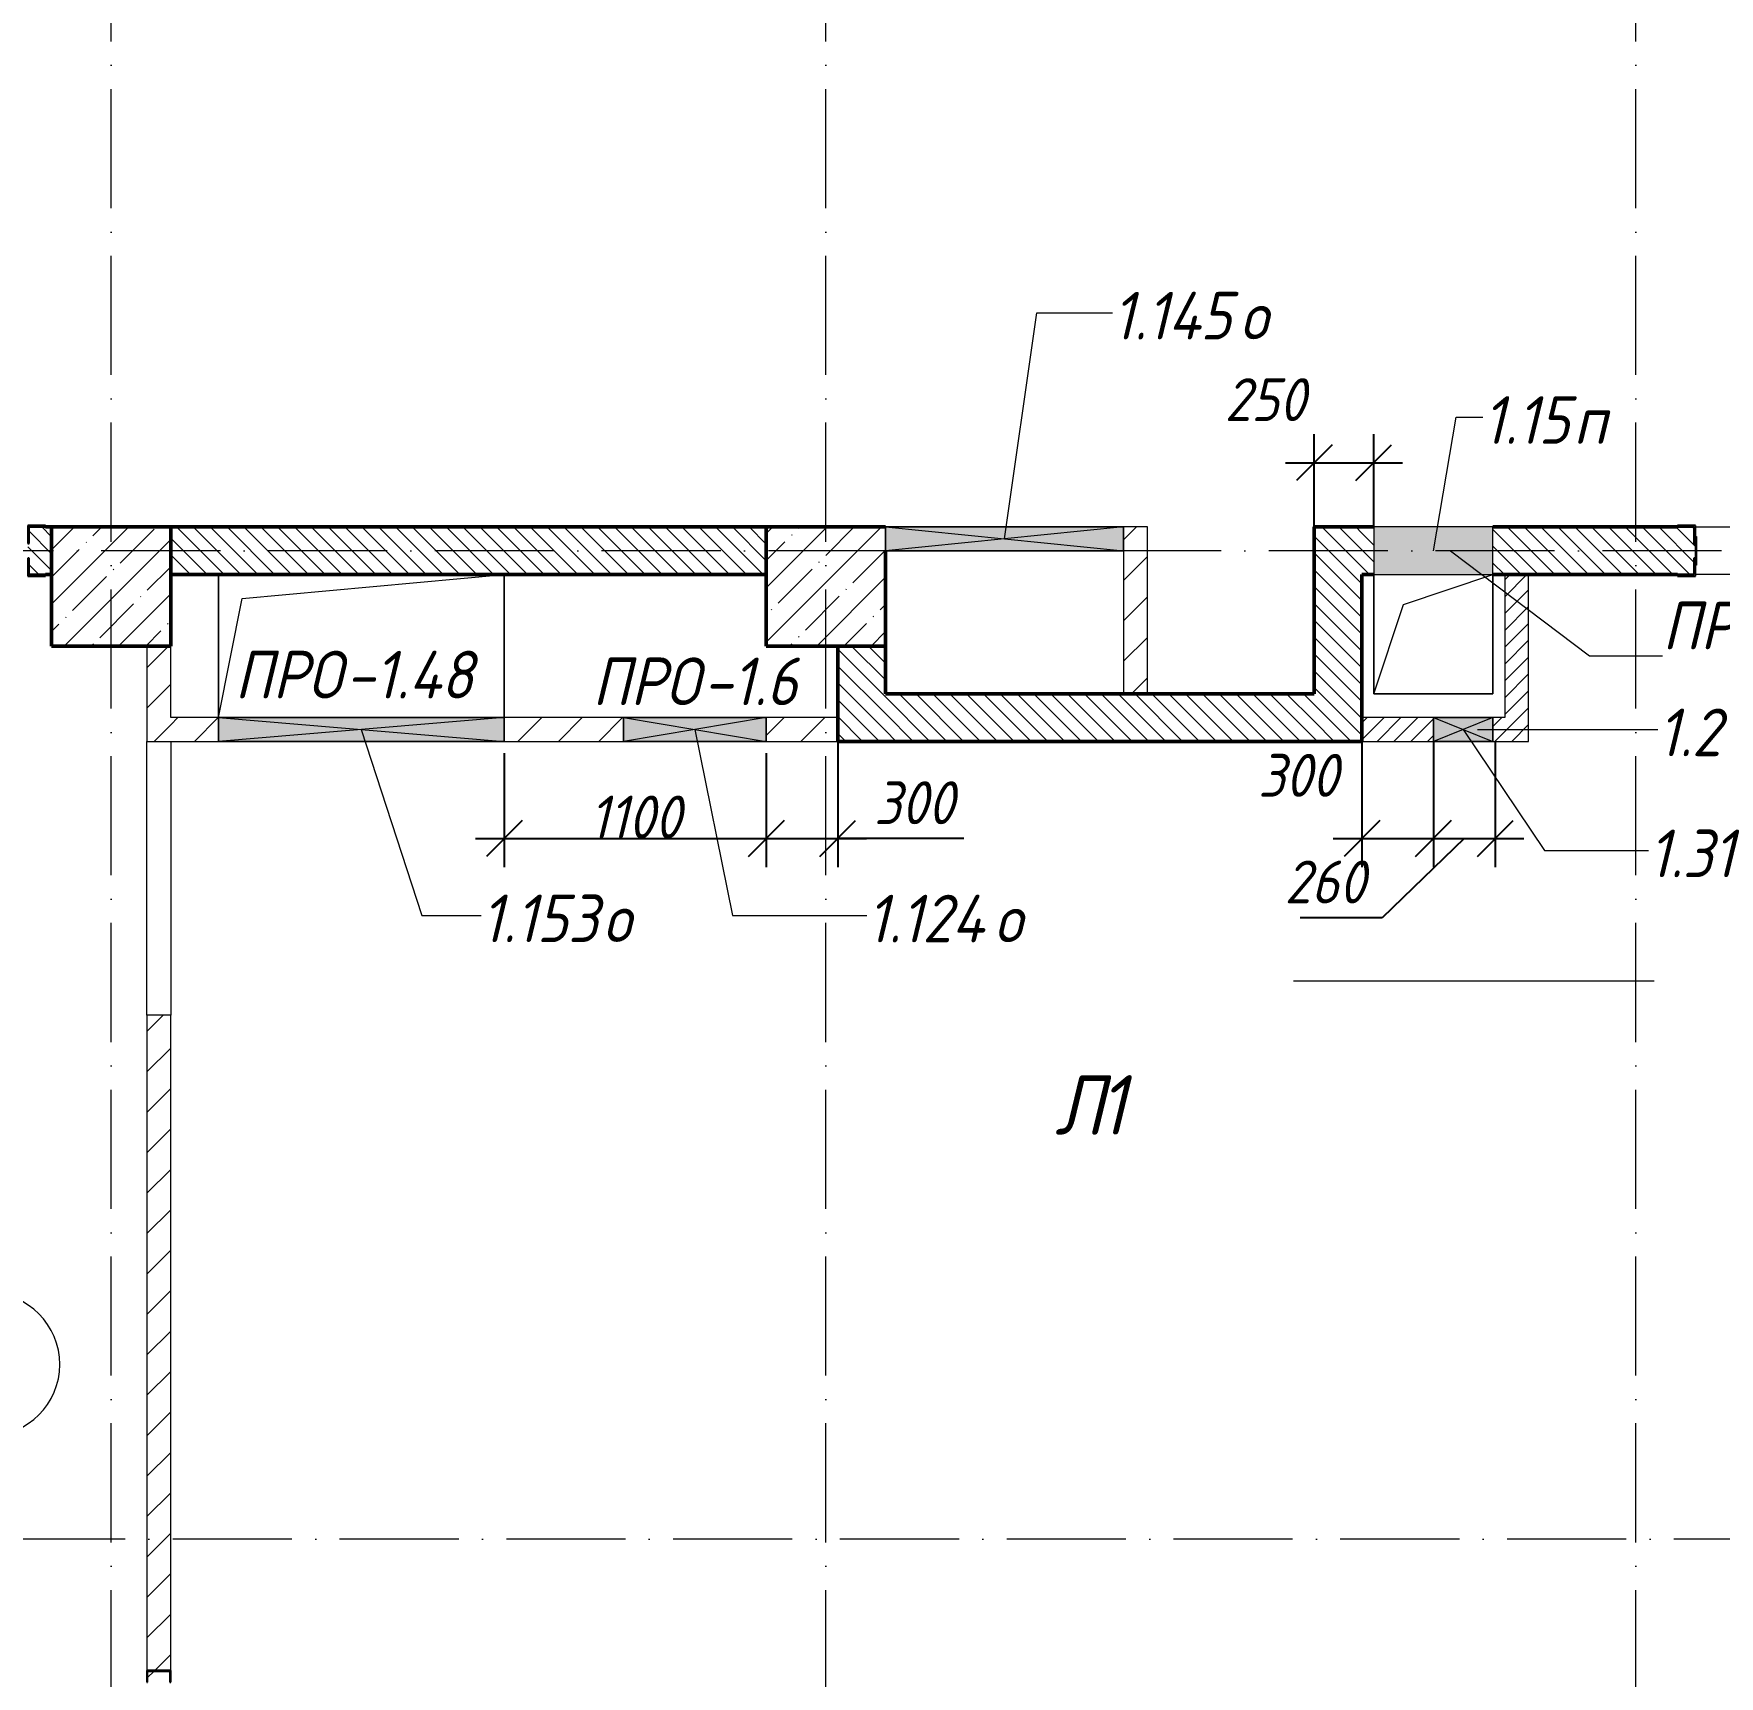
# Model space of a CAD drawing. Header units: millimetres. Extents: x -12989 to 629078, y -109036 to 555275.
# Drawn here: x 529738 to 536814, y 267148 to 274043 of the extents above; entities that cross this region are included whole.
import ezdxf

# ---------------------------------------------------------------- set-up
doc = ezdxf.new("R2010")
doc.units = ezdxf.units.MM
doc.linetypes.add('200_ШТРИХ_ш1п0_6_', pattern=[160, 100, -60])
doc.linetypes.add('50_200_ШТРИХ_1Т_ш5_п1_п1_', pattern=[700, 500, -100, 0, -100])
for name, color, linetype, lineweight in [('A-____-____-DIMS', 7, 'Continuous', 9), ('A-____-NOTE-TEXT', 7, 'Continuous', 9), ('A-DETL-GENF-OTLN', 7, 'Continuous', 9), ('A-FLOR-____-OTLN', 7, 'Continuous', 9), ('A-GENM-____-IDEN', 7, 'Continuous', 9), ('A-GENM-____-MCUT', 7, 'Continuous', 25), ('A-GENM-____-OTLN', 7, 'Continuous', 9), ('A-GENM-____-OTLN-1', 7, 'Continuous', 25), ('A-GLAZ-____-IDEN', 7, 'Continuous', 9), ('A-GLAZ-____-OTLN', 7, 'Continuous', 9), ('A-WALL-____-MCUT-2', 7, 'Continuous', 50), ('A-WALL-____-PATT-1', 7, 'Continuous', 9), ('A-WALL-FNSH-MCUT-1', 7, 'Continuous', 9), ('I-WALL-____-OTLN', 7, 'Continuous', 9), ('S-COLS-____-MCUT', 7, 'Continuous', 50), ('S-COLS-____-OTLN', 7, 'Continuous', 9), ('S-GRID-____-OTLN-1', 7, '50_200_ШТРИХ_1Т_ш5_п1_п1_', 9)]:
    doc.layers.add(name, color=color, linetype=linetype, lineweight=lineweight)
for name, color, linetype, lineweight, true_color in [('A-AREA-IDEN-1', 7, 'Continuous', 9, 0xaaaaaa), ('A-DETL-GENF-OTLN-4', 9, '200_ШТРИХ_ш1п0_6_', 9, 0x808080), ('A-DETL-GENF-OTLN-5', 7, 'Continuous', 5, 0xc0c0c0)]:
    doc.layers.add(name, color=color, linetype=linetype, lineweight=lineweight, true_color=true_color)
doc.styles.add('ISOCPEUR_I', font='isocpeui.ttf', dxfattribs={"width": 0.9, "height": 2.5})
doc.styles.add('ISOCPEUR_I_10', font='isocpeui.ttf', dxfattribs={"width": 0.9, "height": 180})
doc.styles.add('ISOCPEUR_I_9', font='isocpeui.ttf', dxfattribs={"width": 0.9, "height": 250})
doc.dimstyles.new('ISO-1_8_0_9К_СРЕДНИЙ_Кладочные_3', dxfattribs={"dimscale": 304.8, "dimtxt": 179.276612, "dimasz": 0.492126, "dimexe": 0.393701, "dimexo": 0, "dimgap": 0, "dimtad": 1, "dimdec": 3, "dimrnd": 0.001, "dimdsep": 46, "dimtxsty": 'ISOCPEUR_I_10', "dimblk1": 'OBLIQUE', "dimblk2": 'OBLIQUE', "dimsah": 1, "dimcen": 0.09, "dimdle": 0.393701, "dimazin": 0, "dimtfac": 1, "dimtdec": 4, "dimtix": 1, "dimtmove": 0, "dimatfit": 3, "dimfxl": 1, "dimtvp": 1, "dimtolj": 1, "dimtzin": 0, "dimarcsym": 2})
doc.dimstyles.new('ISO-1_8_0_9К_СРЕДНИЙ_Кладочные_4', dxfattribs={"dimscale": 304.8, "dimtxt": 179.276612, "dimasz": 0.492126, "dimexe": 0.393701, "dimexo": 0, "dimgap": 0, "dimtad": 1, "dimdec": 3, "dimrnd": 0.001, "dimdsep": 46, "dimtxsty": 'ISOCPEUR_I_10', "dimblk1": 'OBLIQUE', "dimblk2": 'OBLIQUE', "dimsah": 1, "dimcen": 0.09, "dimdle": 0.393701, "dimazin": 0, "dimtfac": 1, "dimtdec": 4, "dimtix": 1, "dimtmove": 1, "dimatfit": 3, "dimfxl": 1, "dimtvp": 1, "dimtolj": 1, "dimtzin": 0, "dimarcsym": 2})
pattern_1 = [(45, (513013.31, 265891.49), (-84.8528, 84.8528), [])]
pattern_2 = [(135, (513013.31, 265891.49), (-35.35534, -35.35534), [])]
pattern_3 = [(45, (513013.31, 265891.49), (-35.35534, 35.35534), [])]

# ---------------------------------------------------------------- blocks, each defined once
blk = doc.blocks.new('BSC_Колонна _Прямоугольная - 500х500-V79-АР1_План отверстий 1 этажа в осях 1-64_А-ГГ')
at = {"layer": 'S-COLS-____-OTLN'}
h = blk.add_hatch(dxfattribs=at)
h.set_pattern_fill('FP_111', color=256, style=0, pattern_type=2)
h.set_pattern_definition([(45, (-20050, -5831.04), (-114.0493, 114.0493), []), (45, (-19935.95, -5831.04), (-114.0493, 114.0493), [201.613, -40.323, 3.353, -36.97])])
h.paths.add_polyline_path([(-250, -250), (250, -250), (250, 250), (-250, 250), (-250, 150)], flags=0)
at = {"layer": 'S-COLS-____-MCUT'}
for p, q in [((250, 250), (-250, 250)), ((-250, 250), (-250, -250)), ((250, -250), (250, 150)), ((-250, -250), (250, -250))]:
    blk.add_line(p, q, dxfattribs=at)
blk = doc.blocks.new('BSC_Колонна _Прямоугольная - 500х500-V139-АР1_План отверстий 1 этажа в осях 1-64_А-ГГ')
at = {"layer": 'S-COLS-____-OTLN'}
h = blk.add_hatch(dxfattribs=at)
h.set_pattern_fill('FP_173', color=256, style=0, pattern_type=2)
h.set_pattern_definition([(45, (-17050, -5831.04), (-114.0493, 114.0493), []), (45, (-16935.95, -5831.04), (-114.0493, 114.0493), [201.612, -40.322, 3.353, -36.97])])
h.paths.add_polyline_path([(-250, -250), (250, -250), (250, 250), (-250, 250)], flags=0)
at = {"layer": 'S-COLS-____-MCUT'}
for p, q in [((250, 250), (-250, 250)), ((-250, 250), (-250, -250)), ((250, -250), (250, 250)), ((-250, -250), (250, -250))]:
    blk.add_line(p, q, dxfattribs=at)
blk = doc.blocks.new('Фахверк_СКБ_Уголок - 200_4010_1-27904659-АР1_План отверстий 1 этажа в осях 1-64_А-ГГ')
at = {"layer": 'A-GENM-____-MCUT'}
for p, q in [((125, 156), (50, 156)), ((50, 156), (50, 150)), ((50, 150), (119, 150)), ((119, 150), (119, 81)), ((125, 81), (125, 156)), ((119, 81), (125, 81)), ((125, 19), (119, 19)), ((119, 19), (119, -50)), ((125, -56), (125, 19)), ((119, -50), (50, -50)), ((50, -50), (50, -56)), ((50, -56), (125, -56))]:
    blk.add_line(p, q, dxfattribs=at)
blk = doc.blocks.new('154_Фахверк_СКБ_Швеллер - Тип_100_3600-28132032-АР1_План отверстий 1 этажа в осях 1-64_А-ГГ')
at = {"layer": 'A-GENM-____-MCUT'}
for p, q in [((175, 50), (125, 50)), ((125, 50), (125, -50)), ((128, 47), (175, 47)), ((128, -47), (128, 47)), ((175, 47), (175, 50)), ((125, -50), (175, -50)), ((175, -47), (128, -47)), ((175, -50), (175, -47))]:
    blk.add_line(p, q, dxfattribs=at)
blk = doc.blocks.new('154_Стойка_СКБ_Уголок - СМ-2530_200-28213945-АР1_План отверстий 1 этажа в осях 1-64_А-ГГ')
at = {"layer": 'A-GENM-____-MCUT'}
for p, q in [((125, 156), (125, 81)), ((200, 156), (125, 156)), ((131, 81), (131, 150)), ((131, 150), (200, 150)), ((200, 150), (200, 156)), ((125, 81), (131, 81)), ((131, 19), (125, 19)), ((125, 19), (125, -56)), ((131, -50), (131, 19)), ((125, -56), (200, -56)), ((200, -50), (131, -50)), ((200, -56), (200, -50))]:
    blk.add_line(p, q, dxfattribs=at)
blk = doc.blocks.new('Стойка_Влож_Полоса боковая - Полоса-28213942-АР1_План отверстий 1 этажа в осях 1-64_А-ГГ')
at = {"layer": 'A-GENM-____-OTLN'}
for p, q in [((-5, 60), (0, 60)), ((-5, -60), (-5, 60)), ((0, 31), (0, -31)), ((0, -60), (-5, -60))]:
    blk.add_line(p, q, dxfattribs=at)
blk = doc.blocks.new('AR_Отверстие Ниша - Лючок-32404542-АР1_План отверстий 1 этажа в осях 1-64_А-ГГ')
at = {"layer": 'A-GLAZ-____-OTLN'}
blk.add_hatch(color=256, dxfattribs=at).paths.add_polyline_path([(-250, 100), (-250, -100), (250, -100), (250, 100)], flags=0)
for p, q in [((250, 100), (-250, 100)), ((-250, 100), (-250, -100)), ((250, -100), (250, 100)), ((-250, -100), (250, -100))]:
    blk.add_line(p, q, dxfattribs=at)
blk = doc.blocks.new('AR_Отверстие прямоугольное _в плите_ - AR_Отверстие прямоугольное _в плите_-30459293-АР1_План отверстий 1 этажа в осях 1-64_А-ГГ')
at = {"layer": 'A-GENM-____-OTLN'}
for p, q in [((-250, 250), (-250, -250)), ((-125, 125), (250, 250)), ((250, -250), (250, 250)), ((-250, -250), (-125, 125)), ((-250, -250), (250, -250))]:
    blk.add_line(p, q, dxfattribs=at)
blk = doc.blocks.new('AR_Отверстие прямоугольное _в плите_ - AR_Отверстие прямоугольное _в плите_-30552548-АР1_План отверстий 1 этажа в осях 1-64_А-ГГ')
at = {"layer": 'A-GENM-____-OTLN'}
for p, q in [((-600, 300), (-600, -300)), ((-500, 200), (600, 300)), ((600, -300), (600, 300)), ((-600, -300), (-500, 200))]:
    blk.add_line(p, q, dxfattribs=at)
blk = doc.blocks.new('AR_Отверстие прямоугольное _в стене_ - AR_Отверстие прямоугольное _в стене__ОВ-36787214-АР1_План отверстий 1 этажа в осях 1-64_А-ГГ')
at = {"layer": 'A-GLAZ-____-OTLN'}
blk.add_hatch(color=256, dxfattribs=at).paths.add_polyline_path([(600, -50), (600, 50), (-600, 50), (-600, -50), (-440.3, -50)], flags=0)
at = {"layer": 'A-DETL-GENF-OTLN'}
for p, q in [((-600, -50), (-600, 50)), ((-600, 50), (600, 50)), ((600, 50), (-600, -50)), ((-600, 50), (600, -50)), ((600, 50), (-600, 50)), ((-600, 50), (-600, -50)), ((600, 50), (600, -50)), ((600, -50), (600, 50)), ((600, -50), (-600, -50)), ((-600, -50), (600, -50))]:
    blk.add_line(p, q, dxfattribs=at)
blk = doc.blocks.new('AR_Отверстие прямоугольное _в стене__БезПР - AR_Отверстие прямоугольное _в стене__БезПР-36428135-АР1_План отверстий 1 этажа в осях 1-64_А-ГГ')
at = {"layer": 'A-GLAZ-____-OTLN'}
blk.add_hatch(color=256, dxfattribs=at).paths.add_polyline_path([(125, -50), (125, 50), (-125, 50), (-125, -50)], flags=0)
at = {"layer": 'A-DETL-GENF-OTLN'}
for p, q in [((-125, -50), (-125, 50)), ((-125, 50), (125, 50)), ((125, 50), (-125, -50)), ((-125, 50), (125, -50)), ((125, 50), (-125, 50)), ((-125, 50), (-125, -50)), ((125, 50), (125, -50)), ((125, -50), (125, 50)), ((125, -50), (-125, -50)), ((-125, -50), (125, -50))]:
    blk.add_line(p, q, dxfattribs=at)
blk = doc.blocks.new('AR_Отверстие прямоугольное _в стене_ - AR_Отверстие прямоугольное _в стене__ОВ-36765318-АР1_План отверстий 1 этажа в осях 1-64_А-ГГ')
at = {"layer": 'A-GLAZ-____-OTLN'}
blk.add_hatch(color=256, dxfattribs=at).paths.add_polyline_path([(300, -50), (300, 50), (-300, 50), (-300, -50)], flags=0)
at = {"layer": 'A-DETL-GENF-OTLN'}
for p, q in [((-300, -50), (-300, 50)), ((-300, 50), (300, 50)), ((300, 50), (-300, -50)), ((-300, 50), (300, -50)), ((300, 50), (-300, 50)), ((-300, 50), (-300, -50)), ((300, 50), (300, -50)), ((300, -50), (300, 50)), ((300, -50), (-300, -50)), ((-300, -50), (300, -50))]:
    blk.add_line(p, q, dxfattribs=at)
blk = doc.blocks.new('AR_Отверстие прямоугольное _в стене__БезПР - AR_Отверстие прямоугольное _в стене__БезПР-36429236-АР1_План отверстий 1 этажа в осях 1-64_А-ГГ')
at = {"layer": 'A-GLAZ-____-OTLN'}
blk.add_hatch(color=256, dxfattribs=at).paths.add_polyline_path([(500, -50), (500, 50), (-500, 50), (-500, -50), (394.6, -50)], flags=0)
at = {"layer": 'A-DETL-GENF-OTLN'}
for p, q in [((-500, -50), (-500, 50)), ((-500, 50), (500, 50)), ((500, 50), (-500, -50)), ((-500, 50), (500, -50)), ((500, 50), (-500, 50)), ((-500, 50), (-500, -50)), ((500, 50), (500, -50)), ((500, -50), (500, 50)), ((500, -50), (-500, -50)), ((-500, -50), (500, -50))]:
    blk.add_line(p, q, dxfattribs=at)
at = {"layer": 'A-GLAZ-____-OTLN'}
blk.add_line((500, 50), (-500, 50), dxfattribs=at)
blk = doc.blocks.new('DET_L_Имитация разреза_ISO2-5 - Верх-36763467-АР1_План отверстий 1 этажа в осях 1-64_А-ГГ')
at = {"layer": 'A-DETL-GENF-OTLN-5'}
blk.add_line((143.1, 0), (1656.9, 0), dxfattribs=at)
blk = doc.blocks.new('_Oblique')
at = {"color": 0, "linetype": 'ByBlock', "lineweight": -2}
blk.add_line((-0.5, -0.5), (0.5, 0.5), dxfattribs=at)
blk = doc.blocks.new('*D5829')
at = {"layer": 'A-____-____-DIMS', "color": 0, "lineweight": -2, "transparency": 16777216}
for p, q in [((535113.3, 271972.5), (535113.3, 272362)), ((535363.3, 271975.6), (535363.3, 272362)), ((534993.3, 272242), (535483.3, 272242))]:
    blk.add_line(p, q, dxfattribs=at)
at = {"layer": 'Defpoints', "color": 0, "transparency": 16777216}
for p in [(535363.3, 272242), (535113.3, 271972.5), (535363.3, 271975.6)]:
    blk.add_point(p, dxfattribs=at)
at = {"layer": 'A-____-____-DIMS', "color": 0, "lineweight": -2, "transparency": 16777216, "xscale": 150, "yscale": 150, "zscale": 150, "rotation": 180}
blk.add_blockref('_Oblique', (535113.3, 272242), dxfattribs=at)
at = {"layer": 'A-____-____-DIMS', "color": 0, "lineweight": -2, "transparency": 16777216, "xscale": 150, "yscale": 150, "zscale": 150}
blk.add_blockref('_Oblique', (535363.3, 272242), dxfattribs=at)
at = {"layer": 'A-____-____-DIMS', "color": 0, "transparency": 16777216, "insert": (534737.3, 272597.1), "char_height": 180, "width": 409.578, "attachment_point": 1, "line_spacing_factor": 1.149209, "style": 'ISOCPEUR_I_10'}
blk.add_mtext('\\A1;250', dxfattribs=at)
blk = doc.blocks.new('*D5861')
at = {"layer": 'A-____-____-DIMS', "color": 0, "lineweight": -2, "transparency": 16777216}
for p, q in [((535313.3, 271072.5), (535313.3, 270544.7)), ((535613.3, 271072.5), (535613.3, 270544.7)), ((535193.3, 270664.7), (535733.3, 270664.7))]:
    blk.add_line(p, q, dxfattribs=at)
at = {"layer": 'Defpoints', "color": 0, "transparency": 16777216}
for p in [(535313.3, 271072.5), (535613.3, 271072.5), (535613.3, 270664.7)]:
    blk.add_point(p, dxfattribs=at)
at = {"layer": 'A-____-____-DIMS', "color": 0, "lineweight": -2, "transparency": 16777216, "xscale": 150, "yscale": 150, "zscale": 150, "rotation": 180}
blk.add_blockref('_Oblique', (535313.3, 270664.7), dxfattribs=at)
at = {"layer": 'A-____-____-DIMS', "color": 0, "lineweight": -2, "transparency": 16777216, "xscale": 150, "yscale": 150, "zscale": 150}
blk.add_blockref('_Oblique', (535613.3, 270664.7), dxfattribs=at)
at = {"layer": 'A-____-____-DIMS', "color": 0, "transparency": 16777216, "insert": (534877.9, 271019.8), "char_height": 180, "width": 409.578, "attachment_point": 1, "line_spacing_factor": 1.149209, "style": 'ISOCPEUR_I_10'}
blk.add_mtext('\\A1;300', dxfattribs=at)
blk = doc.blocks.new('*D5862')
at = {"layer": 'A-____-____-DIMS', "color": 0, "lineweight": -2, "transparency": 16777216}
for p, q in [((535613.3, 271072.5), (535613.3, 270544.7)), ((535873.3, 271072.5), (535873.3, 270544.7)), ((535743.3, 270664.7), (535398.4, 270332.3)), ((535493.3, 270664.7), (535993.3, 270664.7)), ((535398.4, 270332.3), (535054.3, 270332.3))]:
    blk.add_line(p, q, dxfattribs=at)
at = {"layer": 'Defpoints', "color": 0, "transparency": 16777216}
for p in [(535613.3, 271072.5), (535873.3, 271072.5), (535873.3, 270664.7)]:
    blk.add_point(p, dxfattribs=at)
at = {"layer": 'A-____-____-DIMS', "color": 0, "lineweight": -2, "transparency": 16777216, "xscale": 150, "yscale": 150, "zscale": 150, "rotation": 180}
blk.add_blockref('_Oblique', (535613.3, 270664.7), dxfattribs=at)
at = {"layer": 'A-____-____-DIMS', "color": 0, "lineweight": -2, "transparency": 16777216, "xscale": 150, "yscale": 150, "zscale": 150}
blk.add_blockref('_Oblique', (535873.3, 270664.7), dxfattribs=at)
at = {"layer": 'A-____-____-DIMS', "color": 0, "transparency": 16777216, "insert": (534988.9, 270572.3), "char_height": 180, "width": 409.578, "attachment_point": 1, "line_spacing_factor": 1.149209, "style": 'ISOCPEUR_I_10'}
blk.add_mtext('\\A1;260', dxfattribs=at)
blk = doc.blocks.new('*D5863')
at = {"layer": 'A-____-____-DIMS', "color": 0, "lineweight": -2, "transparency": 16777216}
for p, q in [((531713.3, 271022.5), (531713.3, 270544.7)), ((532813.3, 271022.5), (532813.3, 270544.7)), ((531593.3, 270664.7), (532933.3, 270664.7))]:
    blk.add_line(p, q, dxfattribs=at)
at = {"layer": 'Defpoints', "color": 0, "transparency": 16777216}
for p in [(531713.3, 271022.5), (532813.3, 271022.5), (532813.3, 270664.7)]:
    blk.add_point(p, dxfattribs=at)
at = {"layer": 'A-____-____-DIMS', "color": 0, "lineweight": -2, "transparency": 16777216, "xscale": 150, "yscale": 150, "zscale": 150, "rotation": 180}
blk.add_blockref('_Oblique', (531713.3, 270664.7), dxfattribs=at)
at = {"layer": 'A-____-____-DIMS', "color": 0, "lineweight": -2, "transparency": 16777216, "xscale": 150, "yscale": 150, "zscale": 150}
blk.add_blockref('_Oblique', (532813.3, 270664.7), dxfattribs=at)
at = {"layer": 'A-____-____-DIMS', "color": 0, "transparency": 16777216, "insert": (532263.3, 270754.7), "char_height": 180, "width": 463.361, "attachment_point": 5, "style": 'ISOCPEUR_I_10'}
blk.add_mtext('\\A1;1100', dxfattribs=at)
blk = doc.blocks.new('*D5864')
at = {"layer": 'A-____-____-DIMS', "color": 0, "lineweight": -2, "transparency": 16777216}
for p, q in [((533113.3, 271172.5), (533113.3, 270544.7)), ((532813.3, 271022.5), (532813.3, 270544.7)), ((532693.3, 270664.7), (533233.3, 270664.7)), ((533642.9, 270664.7), (533113.3, 270664.7))]:
    blk.add_line(p, q, dxfattribs=at)
at = {"layer": 'Defpoints', "color": 0, "transparency": 16777216}
for p in [(533113.3, 271172.5), (532813.3, 271022.5), (533113.3, 270664.7)]:
    blk.add_point(p, dxfattribs=at)
at = {"layer": 'A-____-____-DIMS', "color": 0, "lineweight": -2, "transparency": 16777216, "xscale": 150, "yscale": 150, "zscale": 150, "rotation": 180}
blk.add_blockref('_Oblique', (532813.3, 270664.7), dxfattribs=at)
at = {"layer": 'A-____-____-DIMS', "color": 0, "lineweight": -2, "transparency": 16777216, "xscale": 150, "yscale": 150, "zscale": 150}
blk.add_blockref('_Oblique', (533113.3, 270664.7), dxfattribs=at)
at = {"layer": 'A-____-____-DIMS', "color": 0, "transparency": 16777216, "insert": (533266, 270904.7), "char_height": 180, "width": 409.578, "attachment_point": 1, "line_spacing_factor": 1.149209, "style": 'ISOCPEUR_I_10'}
blk.add_mtext('\\A1;300', dxfattribs=at)
blk = doc.blocks.new('AAR_СКБ_Марка_помещения_1_5 ммп - Номер _ Площадь-27962135-АИ_План этажа_Стены_1')
at = {"layer": 'A-AREA-IDEN-1'}
for p, q in [((-2.987, 3), (3.013, 3)), ((-2.987, 0), (3.013, 0))]:
    blk.add_line(p, q, dxfattribs=at)
for centre, start, end in [((-2.987, 1.5), 90, 270), ((3.013, 1.5), 270, 90)]:
    blk.add_arc(centre, 1.5, start, end, dxfattribs=at)

msp = doc.modelspace()

# ---------------------------------------------------------------- hatches: boundary and pattern name
at = {"layer": 'A-WALL-____-PATT-1'}
h = msp.add_hatch(dxfattribs=at)
h.set_pattern_fill('FP_6', color=256, style=0, pattern_type=2)
h.set_pattern_definition(pattern_2)
h.paths.add_polyline_path([(529813.3109, 271772.5335), (529813.3109, 271972.5335), (529719.3109, 271972.5335), (529719.3109, 271903.5335), (529713.3109, 271903.5335), (529713.3109, 271841.5335), (529719.3109, 271841.5335), (529719.3109, 271772.5335), (529788.3109, 271772.5335)], flags=0)
h.paths.add_polyline_path([(528488.3109, 271772.5335), (528557.3109, 271772.5335), (528557.3109, 271841.5335), (528563.3109, 271841.5335), (528563.3109, 271903.5335), (528557.3109, 271903.5335), (528557.3109, 271972.5335), (528313.3109, 271972.5335), (528313.3109, 271772.5335)], flags=0)
h = msp.add_hatch(dxfattribs=at)
h.set_pattern_fill('FP_6', color=256, style=0, pattern_type=2)
h.set_pattern_definition(pattern_2)
h.paths.add_polyline_path([(532813.3109, 271772.5335), (532813.3109, 271972.5335), (530313.3109, 271972.5335), (530313.3109, 271772.5335), (530673.0037, 271772.5335)], flags=0)
h = msp.add_hatch(dxfattribs=at)
h.set_pattern_fill('FP_4', color=256, style=0, pattern_type=2)
h.set_pattern_definition(pattern_1)
h.paths.add_polyline_path([(534313.3109, 271872.5335), (534413.3109, 271872.5335), (534413.3109, 271972.5335), (534313.3109, 271972.5335)], flags=0)
h = msp.add_hatch(dxfattribs=at)
h.set_pattern_fill('FP_6', color=256, style=0, pattern_type=2)
h.set_pattern_definition(pattern_2)
h.paths.add_polyline_path([(535313.3109, 271072.5335), (535313.3109, 271972.5335), (535113.3109, 271972.5335), (535113.3109, 271072.5335)], flags=0)
h = msp.add_hatch(dxfattribs=at)
h.set_pattern_fill('FP_6', color=256, style=0, pattern_type=2)
h.set_pattern_definition(pattern_2)
h.paths.add_polyline_path([(538419.3109, 271772.5335), (538813.3109, 271772.5335), (538813.3109, 271972.5335), (538419.3109, 271972.5335), (538419.3109, 271903.5335), (538413.3109, 271903.5335), (538413.3109, 271841.5335), (538419.3109, 271841.5335), (538419.3109, 271775.5335)], flags=0)
h.paths.add_polyline_path([(536638.3109, 271772.5335), (536707.3109, 271772.5335), (536707.3109, 271841.5335), (536713.3109, 271841.5335), (536713.3109, 271903.5335), (536707.3109, 271903.5335), (536707.3109, 271972.5335), (535863.3109, 271972.5335), (535863.3109, 271772.5335)], flags=0)
h.paths.add_polyline_path([(535313.3109, 271772.5335), (535363.3109, 271772.5335), (535363.3109, 271972.5335), (535313.3109, 271972.5335)], flags=0)
h = msp.add_hatch(dxfattribs=at)
h.set_pattern_fill('FP_4', color=256, style=0, pattern_type=2)
h.set_pattern_definition(pattern_1)
h.paths.add_polyline_path([(534413.3109, 271272.5335), (534413.3109, 271872.5335), (534313.3109, 271872.5335), (534313.3109, 271272.5335)], flags=0)
h = msp.add_hatch(dxfattribs=at)
h.set_pattern_fill('FP_5', color=256, style=0, pattern_type=2)
h.set_pattern_definition(pattern_3)
h.paths.add_polyline_path([(536013.3109, 271072.5335), (536013.3109, 271772.5335), (535913.3109, 271772.5335), (535913.3109, 271072.5335)], flags=0)
h = msp.add_hatch(dxfattribs=at)
h.set_pattern_fill('FP_4', color=256, style=0, pattern_type=2)
h.set_pattern_definition(pattern_1)
h.paths.add_polyline_path([(530313.3109, 264472.5335), (530313.3109, 267122.5335), (530310.3109, 267122.5335), (530310.3109, 267169.5335), (530216.3109, 267169.5335), (530216.3109, 267122.5335), (530213.3109, 267122.5335), (530213.3109, 264472.5335)], flags=0)
h.paths.add_polyline_path([(530313.3109, 267172.5335), (530313.3109, 269922.5335), (530213.3109, 269922.5335), (530213.3109, 267172.5335), (530310.3109, 267172.5335)], flags=0)
h.paths.add_polyline_path([(530213.3109, 271072.5335), (530313.3109, 271072.5335), (530313.3109, 271472.5335), (530213.3109, 271472.5335)], flags=0)
h = msp.add_hatch(dxfattribs=at)
h.set_pattern_fill('FP_6', color=256, style=0, pattern_type=2)
h.set_pattern_definition(pattern_2)
h.paths.add_polyline_path([(533313.3109, 271072.5335), (533313.3109, 271472.5335), (533113.3109, 271472.5335), (533113.3109, 271072.5335)], flags=0)
h = msp.add_hatch(dxfattribs=at)
h.set_pattern_fill('FP_6', color=256, style=0, pattern_type=2)
h.set_pattern_definition(pattern_2)
h.paths.add_polyline_path([(535113.3109, 271072.5335), (535113.3109, 271272.5335), (533313.3109, 271272.5335), (533313.3109, 271072.5335), (534207.9323, 271072.5335)], flags=0)
h = msp.add_hatch(dxfattribs=at)
h.set_pattern_fill('FP_4', color=256, style=0, pattern_type=2)
h.set_pattern_definition(pattern_1)
h.paths.add_polyline_path([(533113.3109, 271072.5335), (533113.3109, 271172.5335), (532813.3109, 271172.5335), (532813.3109, 271072.5335)], flags=0)
h.paths.add_polyline_path([(530513.3109, 271072.5335), (530513.3109, 271172.5335), (530313.3109, 271172.5335), (530313.3109, 271072.5335)], flags=0)
h.paths.add_polyline_path([(531713.3109, 271072.5335), (532213.3109, 271072.5335), (532213.3109, 271172.5335), (531713.3109, 271172.5335)], flags=0)
h = msp.add_hatch(dxfattribs=at)
h.set_pattern_fill('FP_5', color=256, style=0, pattern_type=2)
h.set_pattern_definition(pattern_3)
h.paths.add_polyline_path([(535313.3109, 271072.5335), (535613.3109, 271072.5335), (535613.3109, 271172.5335), (535313.3109, 271172.5335)], flags=0)
h.paths.add_polyline_path([(535913.3109, 271072.5335), (535913.3109, 271172.5335), (535863.3109, 271172.5335), (535863.3109, 271072.5335)], flags=0)

# ---------------------------------------------------------------- linework, layer by layer
at = {"layer": 'A-FLOR-____-OTLN'}
for p, q in [((530513.3109, 271172.5335), (530513.3109, 271772.5335)), ((531713.3109, 271772.5335), (531713.3109, 271172.5335)), ((535363.3109, 271272.5335), (535363.3109, 271772.5335)), ((535863.3109, 271772.5335), (535863.3109, 271272.5335)), ((535863.3109, 271272.5335), (535363.3109, 271272.5335))]:
    msp.add_line(p, q, dxfattribs=at)
at = {"layer": 'A-GENM-____-IDEN'}
for p, q in [((535685.5263, 271872.5335), (536268.9425, 271431.3542)), ((536268.9425, 271431.3542), (536574.7182, 271431.3542))]:
    msp.add_line(p, q, dxfattribs=at)
at = {"layer": 'A-GLAZ-____-IDEN'}
for p, q in [((533813.3109, 271922.5335), (533949.1547, 272872.0589)), ((533949.1547, 272872.0589), (534266.1069, 272872.0589)), ((535613.3109, 271872.5335), (535709.725, 272433.9586)), ((535709.725, 272433.9586), (535821.0461, 272433.9586)), ((531113.3109, 271122.5335), (531368.0023, 270341.9087)), ((532513.3109, 271122.5335), (532671.4944, 270340.9303)), ((535738.3109, 271122.5335), (536079.7516, 270614.6345)), ((535798.3109, 271122.5335), (536555.1092, 271122.5335)), ((536079.7516, 270614.6345), (536516.3283, 270614.6345)), ((531368.0023, 270341.9087), (531616.7254, 270341.9087)), ((532671.4944, 270340.9303), (533234.9772, 270340.9303))]:
    msp.add_line(p, q, dxfattribs=at)
at = {"layer": 'A-WALL-____-MCUT-2'}
for p, q in [((529813.3109, 271972.5335), (529788.3109, 271972.5335)), ((532813.3109, 271972.5335), (530313.3109, 271972.5335)), ((535363.3109, 271972.5335), (535113.3109, 271972.5335)), ((535113.3109, 271972.5335), (535113.3109, 271272.5335)), ((536638.3109, 271972.5335), (535863.3109, 271972.5335)), ((529788.3109, 271772.5335), (529813.3109, 271772.5335)), ((530313.3109, 271772.5335), (532813.3109, 271772.5335)), ((535313.3109, 271072.5335), (535313.3109, 271772.5335)), ((535313.3109, 271772.5335), (535363.3109, 271772.5335)), ((535863.3109, 271772.5335), (536638.3109, 271772.5335)), ((533113.3109, 271472.5335), (533113.3109, 271072.5335)), ((533313.3109, 271272.5335), (533313.3109, 271472.5335)), ((535113.3109, 271272.5335), (533313.3109, 271272.5335)), ((533113.3109, 271072.5335), (533313.3109, 271072.5335)), ((533313.3109, 271072.5335), (535313.3109, 271072.5335))]:
    msp.add_line(p, q, dxfattribs=at)
at = {"layer": 'A-WALL-FNSH-MCUT-1'}
for p, q in [((534413.3109, 271972.5335), (534313.3109, 271972.5335)), ((534413.3109, 271272.5335), (534413.3109, 271972.5335)), ((534313.3109, 271872.5335), (534313.3109, 271272.5335)), ((535913.3109, 271772.5335), (535913.3109, 271172.5335)), ((536013.3109, 271072.5335), (536013.3109, 271772.5335)), ((530213.3109, 271472.5335), (530213.3109, 271072.5335)), ((530313.3109, 271172.5335), (530313.3109, 271472.5335)), ((530513.3109, 271172.5335), (530313.3109, 271172.5335)), ((532213.3109, 271172.5335), (531713.3109, 271172.5335)), ((533113.3109, 271172.5335), (532813.3109, 271172.5335)), ((535613.3109, 271172.5335), (535313.3109, 271172.5335)), ((535913.3109, 271172.5335), (535863.3109, 271172.5335)), ((530213.3109, 271072.5335), (530513.3109, 271072.5335)), ((531713.3109, 271072.5335), (532213.3109, 271072.5335)), ((532813.3109, 271072.5335), (533113.3109, 271072.5335)), ((535313.3109, 271072.5335), (535613.3109, 271072.5335)), ((535863.3109, 271072.5335), (536013.3109, 271072.5335)), ((530213.3109, 269922.5335), (530213.3109, 267172.5335)), ((530313.3109, 269922.5335), (530213.3109, 269922.5335)), ((530313.3109, 267172.5335), (530313.3109, 269922.5335))]:
    msp.add_line(p, q, dxfattribs=at)
at = {"layer": 'I-WALL-____-OTLN'}
for p, q in [((536713.3109, 271972.5335), (537563.3109, 271972.5335)), ((537563.3109, 271772.5335), (536713.3109, 271772.5335)), ((530213.3109, 269922.5335), (530213.3109, 271072.5335)), ((530313.3109, 271072.5335), (530313.3109, 269922.5335))]:
    msp.add_line(p, q, dxfattribs=at)
at = {"layer": 'S-GRID-____-OTLN-1'}
for p, q in [((530063.3109, 261408.8852), (530063.3109, 315772.4512)), ((533063.3109, 261408.8852), (533063.3109, 315772.4512)), ((536463.3109, 261408.8852), (536463.3109, 315772.4512)), ((603332.0982, 271872.5335), (508344.5407, 271872.5335)), ((616934.3705, 267722.5335), (508344.5407, 267722.5335))]:
    msp.add_line(p, q, dxfattribs=at)

# ---------------------------------------------------------------- block references
at = {"layer": 'A-AREA-IDEN-1', "xscale": 199.9999999999999, "yscale": 199.9999999999999, "zscale": 199.9999999999999}
msp.add_blockref('AAR_СКБ_Марка_помещения_1_5 ммп - Номер _ Площадь-27962135-АИ_План этажа_Стены_1', (528945.2524, 268156.8602), dxfattribs=at)
at = {"layer": 'A-DETL-GENF-OTLN-4'}
msp.add_blockref('DET_L_Имитация разреза_ISO2-5 - Верх-36763467-АР1_План отверстий 1 этажа в осях 1-64_А-ГГ', (534883.3109, 270067.8242), dxfattribs=at)
at = {"layer": 'A-GENM-____-OTLN', "rotation": 180}
msp.add_blockref('Стойка_Влож_Полоса боковая - Полоса-28213942-АР1_План отверстий 1 этажа в осях 1-64_А-ГГ', (536713.3109, 271872.5335), dxfattribs=at)
at = {"layer": 'A-GENM-____-OTLN'}
for name, p in [('AR_Отверстие прямоугольное _в плите_ - AR_Отверстие прямоугольное _в плите_-30552548-АР1_План отверстий 1 этажа в осях 1-64_А-ГГ', (531113.3109, 271472.5335)), ('AR_Отверстие прямоугольное _в плите_ - AR_Отверстие прямоугольное _в плите_-30459293-АР1_План отверстий 1 этажа в осях 1-64_А-ГГ', (535613.3109, 271522.5335))]:
    msp.add_blockref(name, p, dxfattribs=at)
at = {"layer": 'A-GENM-____-OTLN-1'}
for name, p, rotation in [('Фахверк_СКБ_Уголок - 200_4010_1-27904659-АР1_План отверстий 1 этажа в осях 1-64_А-ГГ', (529838.3109, 271922.5335), 180), ('154_Стойка_СКБ_Уголок - СМ-2530_200-28213945-АР1_План отверстий 1 этажа в осях 1-64_А-ГГ', (536838.3109, 271922.5335), 180), ('154_Фахверк_СКБ_Швеллер - Тип_100_3600-28132032-АР1_План отверстий 1 этажа в осях 1-64_А-ГГ', (530263.3109, 267297.5335), 269.9999999999999)]:
    msp.add_blockref(name, p, dxfattribs=dict(at, rotation=rotation))
at = {"layer": 'A-GLAZ-____-OTLN'}
for name, p in [('AR_Отверстие прямоугольное _в стене__БезПР - AR_Отверстие прямоугольное _в стене__БезПР-36429236-АР1_План отверстий 1 этажа в осях 1-64_А-ГГ', (533813.3109, 271922.5335)), ('AR_Отверстие прямоугольное _в стене_ - AR_Отверстие прямоугольное _в стене__ОВ-36787214-АР1_План отверстий 1 этажа в осях 1-64_А-ГГ', (531113.3109, 271122.5335)), ('AR_Отверстие прямоугольное _в стене_ - AR_Отверстие прямоугольное _в стене__ОВ-36765318-АР1_План отверстий 1 этажа в осях 1-64_А-ГГ', (532513.3109, 271122.5335)), ('AR_Отверстие прямоугольное _в стене__БезПР - AR_Отверстие прямоугольное _в стене__БезПР-36428135-АР1_План отверстий 1 этажа в осях 1-64_А-ГГ', (535738.3109, 271122.5335))]:
    msp.add_blockref(name, p, dxfattribs=at)
at = {"layer": 'A-GLAZ-____-OTLN', "rotation": 180}
msp.add_blockref('AR_Отверстие Ниша - Лючок-32404542-АР1_План отверстий 1 этажа в осях 1-64_А-ГГ', (535613.3109, 271872.5335), dxfattribs=at)
at = {"layer": 'S-COLS-____-OTLN'}
for name, p in [('BSC_Колонна _Прямоугольная - 500х500-V139-АР1_План отверстий 1 этажа в осях 1-64_А-ГГ', (530063.3109, 271722.5335)), ('BSC_Колонна _Прямоугольная - 500х500-V79-АР1_План отверстий 1 этажа в осях 1-64_А-ГГ', (533063.3109, 271722.5335))]:
    msp.add_blockref(name, p, dxfattribs=at)

# ---------------------------------------------------------------- texts
at = {"layer": 'A-____-NOTE-TEXT', "char_height": 250, "attachment_point": 1, "style": 'ISOCPEUR_I'}
for s, insert, width in [('\\fISOCPEUR|b0|i1|c204|p34|;\\W.9;Л', (534024.4363, 269671.2875), 223.670813), ('\\fISOCPEUR|b0|i1|c204|p34|;\\W.9;1', (534208.9832, 269671.2875), 144.30375)]:
    msp.add_mtext(s, dxfattribs=dict(at, insert=insert, width=width))
at = {"layer": 'A-GENM-____-IDEN', "char_height": 200, "attachment_point": 1, "style": 'ISOCPEUR_I_9'}
for s, insert, width in [('ПРО', (536574.7182, 271658.4703), 562.784625), ('ПРО', (530582.1279, 271452.5513), 562.784625), ('-1.48', (531046.4716, 271452.5513), 692.658), ('ПРО', (532083.4723, 271424.3745), 562.784625), ('-1.6', (532547.816, 271424.3745), 505.063125)]:
    msp.add_mtext(s, dxfattribs=dict(at, insert=insert, width=width))
at = {"layer": 'A-GLAZ-____-IDEN', "char_height": 200, "attachment_point": 1, "style": 'ISOCPEUR_I_9'}
for s, insert, width in [('1.145', (534266.1069, 272959.6735), 649.366875), ('\\fISOCPEUR|b0|i1|c204|p34|;\\W.9;о', (534801.8881, 272959.6735), 158.734125), ('1.15', (535821.0461, 272521.5731), 461.772), ('\\fISOCPEUR|b0|i1|c204|p34|;\\W.9;п', (536202.0461, 272521.5731), 158.734125), ('1.2', (536555.1092, 271210.1481), 346.329), ('1.31', (536516.3283, 270702.249), 461.772), ('1.153', (531616.7254, 270429.5233), 620.506125), ('1.124', (533234.9772, 270428.5449), 649.366875), ('\\fISOCPEUR|b0|i1|c204|p34|;\\W.9;о', (532128.6941, 270429.5233), 158.734125), ('\\fISOCPEUR|b0|i1|c204|p34|;\\W.9;о', (533770.7584, 270428.5449), 158.734125)]:
    msp.add_mtext(s, dxfattribs=dict(at, insert=insert, width=width))

# ---------------------------------------------------------------- dimensions: what is measured, and where the dimension line sits
at = {"layer": 'A-____-____-DIMS'}
for base, p1, p2, override, picture, middle in [((535363.3109, 272241.9683), (535113.3109, 271972.5335), (535363.3109, 271975.5815), {"dimpost": '<>', "dimfxl": 250.01858}, '*D5829', (534942.0804, 272357.1304)), ((533113.3109, 270664.6681), (532813.3109, 271022.5335), (533113.3109, 271172.5335), {"dimpost": '<>', "dimfxl": 335.410197}, '*D5864', (533470.7997, 270779.8301)), ((535613.3109, 270664.6681), (535313.3109, 271072.5335), (535613.3109, 271072.5335), {"dimpost": '<>', "dimfxl": 300}, '*D5861', (535082.6926, 270779.8301)), ((535873.3109, 270664.6681), (535613.3109, 271072.5335), (535873.3109, 271072.5335), {"dimpost": '<>', "dimfxl": 260}, '*D5862', (535398.4475, 270332.3024))]:
    dim = msp.add_linear_dim(base=base, p1=p1, p2=p2, dimstyle='ISO-1_8_0_9К_СРЕДНИЙ_Кладочные_4', override=override, dxfattribs=at)
    dim.commit()
    dim.dimension.update_dxf_attribs({"geometry": picture, "text_midpoint": middle, "dimtype": 160})
dim = msp.add_linear_dim(base=(532813.3109, 270664.6681), p1=(531713.3109, 271022.5335), p2=(532813.3109, 271022.5335), dimstyle='ISO-1_8_0_9К_СРЕДНИЙ_Кладочные_3', override={"dimpost": '<>', "dimfxl": 1100}, dxfattribs=at)
dim.commit()
dim.dimension.update_dxf_attribs({"geometry": '*D5863', "text_midpoint": (532263.3109, 270754.6681)})

doc.saveas('drawing.dxf')
